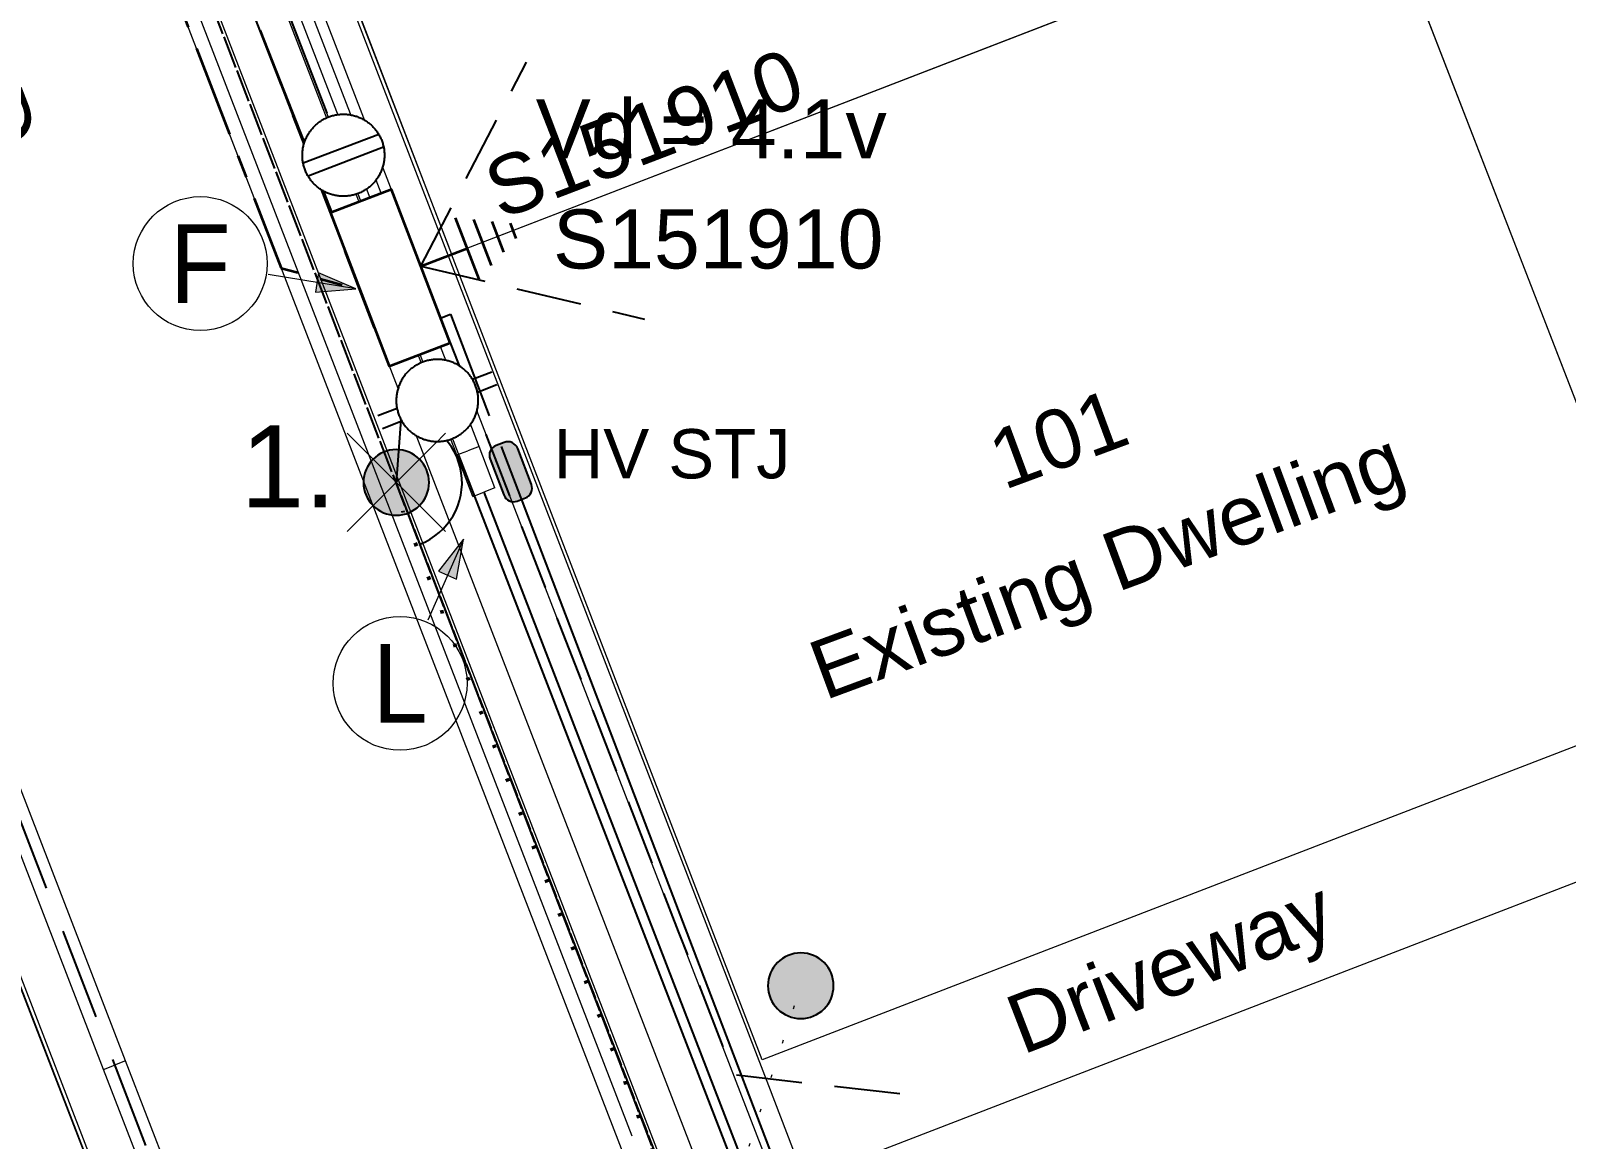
# Model space of a CAD drawing. Header units: metres. Extents: x 0 to 311631, y 0 to 6270612.
# Drawn here: x 311084.28 to 311131.06, y 6270045.66 to 6270079.44 of the extents above; entities that cross this region are included whole.
import ezdxf
from ezdxf import colors
from ezdxf.entities.mleader import LeaderData, LeaderLine
from ezdxf.enums import TextEntityAlignment as Align
from ezdxf.math import Vec2, Vec3

# ---------------------------------------------------------------- set-up
doc = ezdxf.new("R2010")
doc.units = ezdxf.units.M
for name, pattern in [('Cable Exist OH', [1, 1, 0]), ('Cable Exist UG', [7, 4, -1, 1, -1]), ('Cable Remove', [1, 0, -1]), ('IE Trench LV', [6, 4, -2]), ('PHANTOMX2', [6.6, 3, -0.75, 0.2, -0.75, 0.2, -0.75, 0.2, -0.75])]:
    doc.linetypes.add(name, pattern=pattern)
doc.layers.get('0').update_dxf_attribs({"color": 6})
for name, color, linetype, lineweight in [('_User Miscellaneous1', 30, 'Continuous', 13), ('_User Miscellaneous2', 31, 'Continuous', 13), ('_User_LV_Exist', 5, 'Continuous', 35), ('Cadastre Developer_SP_NEW', 92, 'Continuous', 15), ('Cadastre Land Parcels_SP_EXT', 118, 'Continuous', 15), ('Cadastre Roads_SP_EXT', 218, 'Continuous', 15), ('Mains_HV_EXT', 13, 'Continuous', 25), ('Mains_LV_EXT', 163, 'Continuous', 25), ('Mains_SL_EXT', 131, 'Continuous', 25), ('Services_SP_MOD', 3, 'PHANTOMX2', 20)]:
    doc.layers.add(name, color=color, linetype=linetype, lineweight=lineweight)
doc.layers.add('_User Miscellaneous10', color=252, linetype='Continuous', lineweight=13, plot=False, transparency=0.75)
doc.layers.add('Cadastre Roads_SP_NEW', color=214, linetype='Continuous', lineweight=15, transparency=0.65)
for name, color, linetype in [('Equip_LV_NEW', 2, 'Continuous'), ('Equip_SP_HV_NEW', 2, 'Continuous'), ('Mains_HV_New_V17', 2, 'Cable x'), ('Mains_LV_New_T84', 2, 'Cable x'), ('Services_SP_NEW_UG', 2, 'IE Trench LV'), ('SupportsOH_SP_TR_HV_LV_SL_EXT', 7, 'Continuous'), ('SupportsOH_SP_TR_HV_LV_SL_MOD', 3, 'Continuous'), ('SupportsUG_SP_LV_NEW', 2, 'Continuous'), ('Trench_SP_NEW', 2, 'Continuous')]:
    doc.layers.add(name, color=color, linetype=linetype)
doc.styles.add('ARIAL', font='arial.ttf', dxfattribs={"height": 2})
doc.styles.add('ieISOCP', font='arial.ttf', dxfattribs={"height": 1.5})
doc.styles.add('POLE_LABEL', font='arial.ttf', dxfattribs={"height": 2})
doc.styles.get("Standard").update_dxf_attribs({"font": 'arial.ttf'})
doc.linetypes.add('Cable New UG', pattern='A,5.5,-0.01,["X",Standard,S=1.8,R=0,X=0,Y=-0.94],-1.7', length=7.21)
doc.linetypes.add('Cable x', pattern='A,4.5,-0.01,["X",Standard,S=1.25,R=0,X=0,Y=-0.65],-1.2', length=5.71)
doc.linetypes.add('IE Trench HV', pattern='A,4,-0.4,["/",Standard,S=2,R=0,X=0.25,Y=-1],-1.6', length=6)

# ---------------------------------------------------------------- blocks, each defined once
blk = doc.blocks.new('POLE_EXT')
blk.add_hatch(color=256).paths.add_polyline_path([(-1, 0, 1), (1, 0, 1)])
blk.add_lwpolyline([(-1, 0, 1), (1, 0, 1)], format="xyb", close=True)
at = {"flags": 8}
blk.add_attdef('pNumber', text='', height=2, dxfattribs=at).set_placement((2.5, 2.5), align=Align.MIDDLE_CENTER)
at = {"style": 'POLE_LABEL', "flags": 9}
for tag, p in [('STRUCTURE_PLANT_NUMBER', (1.355, 0.028)), ('STREET_CODE', (1.355, -0.2))]:
    blk.add_attdef(tag, text='', height=0.2, dxfattribs=at).set_placement(p, align=Align.MIDDLE_LEFT)
at = {"flags": 9}
for tag, p in [('OWNED_BY', (1.355, -0.4)), ('SPECIAL_USE', (1.355, -0.8)), ('STATE', (1.355, -1)), ('PARENT', (1.355, -0.6)), ('cLV', (1.355, -1.4)), ('USAGE', (1.355, -1.2)), ('hDepth', (1.355, -1.6)), ('hDia', (1.355, -1.8)), ('cHV', (1.355, -2)), ('LBRACKET', (1.355, -2.2)), ('LExisting', (1.355, -2.4)), ('LANTNUMBER', (1.355, -2.6)), ('LOther', (1.355, -2.8)), ('LRemove', (1.355, -3)), ('LEGEND', (1.355, -3.2)), ('cLinedev', (1.355, -3.4)), ('pExisting', (1.355, -3.8)), ('LOCATION', (1.355, -3.6)), ('PFNUMBER', (1.355, -4)), ('NEWPFNUMBER', (1.355, -4.2)), ('pFooting', (1.355, -4.4)), ('pNew', (1.355, -4.6)), ('pRelocate', (1.355, -5)), ('pRemove', (1.355, -5.2)), ('pReplace', (1.355, -5.4)), ('pStay', (1.355, -5.6)), ('cspan', (1.355, -6)), ('pType', (1.355, -5.8)), ('STREETNAME', (1.355, -6.2)), ('SUBURB', (1.355, -6.4)), ('NOTES', (1.355, -6.6)), ('OPERATED_BY', (1.355, -7.014)), ('MAINTAINED_BY', (1.355, -6.814))]:
    blk.add_attdef(tag, text='', height=0.2, dxfattribs=at).set_placement(p, align=Align.MIDDLE_LEFT)
at = {"flags": 1}
blk.add_attdef('Z', (1.355, -7.328), '', height=0.2, dxfattribs=at)
blk = doc.blocks.new('PILLAR_NEW')
at = {"width": 0.9}
blk.add_attdef('ASSET_NUM', text='', height=2, dxfattribs=at).set_placement((4, 2), align=Align.MIDDLE_LEFT)
for tag, p, flags in [('SUBURB', (-2, 0), 1), ('STREETNAME', (-1.8, 0), 9), ('PARENT', (-1.6, 0), 9), ('NOTES', (-1.4, 0), 9), ('LOCATION', (-1.2, 0), 9), ('LEGEND', (-1, 0), 9), ('USAGE', (-0.8, 0), 9), ('SUPPORT_TYPE', (-0.6, 0), 9), ('STATE', (-0.4, 0), 9), ('OWNED_BY', (-0.2, 0), 9)]:
    blk.add_attdef(tag, p, '', height=0.2, rotation=270, dxfattribs=dict(flags=flags))
blk.add_wipeout([(1, 2.5), (1, -2.5), (-1, -2.5), (-1, 2.5)])
blk.add_lwpolyline([(-1, 2.5), (-1, -1.25), (-1, 1.25), (-1, -2.5), (1, -2.5), (1, 2.5)], close=True)
blk = doc.blocks.new('LV_UG_LINKS_CLOSED_NEW')
at = {"layer": 'Equip_LV_NEW'}
for tag, flags, p in [('ACTUAL_STATUS', 9, (3.167, -1.667)), ('CONSTRUCTED_VOLTAGE', 9, (3.167, -1.833)), ('OPERATING_VOLTAGE', 9, (3.167, -2.167)), ('ORIENTATION', 9, (3.167, -2.333)), ('NO_PHASES', 9, (3.167, -2)), ('STATE', 9, (3.167, -2.5)), ('SWITCH_TYPE', 9, (3.167, -2.667)), ('USAGE', 9, (3.167, -2.833)), ('OWNED_BY', 9, (3.167, -3.167)), ('OPERATED_BY', 9, (3.167, -3.333)), ('NOTES', 9, (3.167, -3)), ('MAINTAINED_BY', 9, (3.167, -3.5)), ('NUMBER_OF_PHASES', 9, (3.167, -3.667)), ('TYPE', 9, (3.167, -3.833)), ('Z', 1, (3.167, -4))]:
    blk.add_attdef(tag, text='', height=0.167, dxfattribs=dict(at, flags=flags)).set_placement(p, align=Align.MIDDLE_LEFT)
blk.add_wipeout([(4, 1.25), (3.969, 1.25), (3.939, 1.248), (3.908, 1.247), (3.877, 1.244), (3.847, 1.241), (3.817, 1.236), (3.786, 1.232), (3.756, 1.226), (3.726, 1.22), (3.696, 1.213), (3.667, 1.205), (3.637, 1.196), (3.608, 1.187), (3.579, 1.177), (3.55, 1.166), (3.522, 1.155), (3.493, 1.143), (3.466, 1.13), (3.438, 1.117), (3.411, 1.102), (3.384, 1.088), (3.357, 1.072), (3.331, 1.056), (3.306, 1.039), (3.28, 1.022), (3.255, 1.004), (3.231, 0.985), (3.207, 0.966), (3.184, 0.947), (3.161, 0.926), (3.138, 0.905), (3.116, 0.884), (3.095, 0.862), (3.074, 0.839), (3.053, 0.816), (3.034, 0.793), (3.015, 0.769), (2.996, 0.745), (2.978, 0.72), (2.961, 0.694), (2.944, 0.669), (2.928, 0.643), (2.912, 0.616), (2.898, 0.589), (2.883, 0.562), (2.87, 0.534), (2.857, 0.507), (2.845, 0.478), (2.834, 0.45), (2.823, 0.421), (2.813, 0.392), (2.804, 0.363), (2.795, 0.333), (2.787, 0.304), (2.78, 0.274), (2.774, 0.244), (2.768, 0.214), (2.764, 0.183), (2.759, 0.153), (2.756, 0.123), (2.753, 0.092), (2.752, 0.061), (2.75, 0.031), (2.75, 0), (2.75, -0.031), (2.752, -0.061), (2.753, -0.092), (2.756, -0.123), (2.759, -0.153), (2.764, -0.183), (2.768, -0.214), (2.774, -0.244), (2.78, -0.274), (2.787, -0.304), (2.795, -0.333), (2.804, -0.363), (2.813, -0.392), (2.823, -0.421), (2.834, -0.45), (2.845, -0.478), (2.857, -0.507), (2.87, -0.534), (2.883, -0.562), (2.898, -0.589), (2.912, -0.616), (2.928, -0.643), (2.944, -0.669), (2.961, -0.694), (2.978, -0.72), (2.996, -0.745), (3.015, -0.769), (3.034, -0.793), (3.053, -0.816), (3.074, -0.839), (3.095, -0.862), (3.116, -0.884), (3.138, -0.905), (3.161, -0.926), (3.184, -0.947), (3.207, -0.966), (3.231, -0.985), (3.255, -1.004), (3.28, -1.022), (3.306, -1.039), (3.331, -1.056), (3.357, -1.072), (3.384, -1.088), (3.411, -1.102), (3.438, -1.117), (3.466, -1.13), (3.493, -1.143), (3.522, -1.155), (3.55, -1.166), (3.579, -1.177), (3.608, -1.187), (3.637, -1.196), (3.667, -1.205), (3.696, -1.213), (3.726, -1.22), (3.756, -1.226), (3.786, -1.232), (3.817, -1.236), (3.847, -1.241), (3.877, -1.244), (3.908, -1.247), (3.939, -1.248), (3.969, -1.25), (4, -1.25), (4.031, -1.25), (4.061, -1.248), (4.092, -1.247), (4.123, -1.244), (4.153, -1.241), (4.183, -1.236), (4.214, -1.232), (4.244, -1.226), (4.274, -1.22), (4.304, -1.213), (4.333, -1.205), (4.363, -1.196), (4.392, -1.187), (4.421, -1.177), (4.45, -1.166), (4.478, -1.155), (4.507, -1.143), (4.534, -1.13), (4.562, -1.117), (4.589, -1.102), (4.616, -1.088), (4.643, -1.072), (4.669, -1.056), (4.694, -1.039), (4.72, -1.022), (4.745, -1.004), (4.769, -0.985), (4.793, -0.966), (4.816, -0.947), (4.839, -0.926), (4.862, -0.905), (4.884, -0.884), (4.905, -0.862), (4.926, -0.839), (4.947, -0.816), (4.966, -0.793), (4.985, -0.769), (5.004, -0.745), (5.022, -0.72), (5.039, -0.694), (5.056, -0.669), (5.072, -0.643), (5.088, -0.616), (5.102, -0.589), (5.117, -0.562), (5.13, -0.534), (5.143, -0.507), (5.155, -0.478), (5.166, -0.45), (5.177, -0.421), (5.187, -0.392), (5.196, -0.363), (5.205, -0.333), (5.213, -0.304), (5.22, -0.274), (5.226, -0.244), (5.232, -0.214), (5.236, -0.183), (5.241, -0.153), (5.244, -0.123), (5.247, -0.092), (5.248, -0.061), (5.25, -0.031), (5.25, 0), (5.25, 0.031), (5.248, 0.061), (5.247, 0.092), (5.244, 0.123), (5.241, 0.153), (5.236, 0.183), (5.232, 0.214), (5.226, 0.244), (5.22, 0.274), (5.213, 0.304), (5.205, 0.333), (5.196, 0.363), (5.187, 0.392), (5.177, 0.421), (5.166, 0.45), (5.155, 0.478), (5.143, 0.507), (5.13, 0.534), (5.117, 0.562), (5.102, 0.589), (5.088, 0.616), (5.072, 0.643), (5.056, 0.669), (5.039, 0.694), (5.022, 0.72), (5.004, 0.745), (4.985, 0.769), (4.966, 0.793), (4.947, 0.816), (4.926, 0.839), (4.905, 0.862), (4.884, 0.884), (4.862, 0.905), (4.839, 0.926), (4.816, 0.947), (4.793, 0.966), (4.769, 0.985), (4.745, 1.004), (4.72, 1.022), (4.694, 1.039), (4.669, 1.056), (4.643, 1.072), (4.616, 1.088), (4.589, 1.102), (4.562, 1.117), (4.534, 1.13), (4.507, 1.143), (4.478, 1.155), (4.45, 1.166), (4.421, 1.177), (4.392, 1.187), (4.363, 1.196), (4.333, 1.205), (4.304, 1.213), (4.274, 1.22), (4.244, 1.226), (4.214, 1.232), (4.183, 1.236), (4.153, 1.241), (4.123, 1.244), (4.092, 1.247), (4.061, 1.248), (4.031, 1.25)]).dxf.layer = 'Equip_LV_NEW'
for p, q in [((3.792, 1.232), (3.792, -1.232)), ((4.208, 1.232), (4.208, -1.232))]:
    blk.add_line(p, q, dxfattribs=at)
at = {"layer": 'Equip_LV_NEW', "flags": 128}
blk.add_lwpolyline([(4, 1.25), (3.969, 1.25), (3.939, 1.248), (3.908, 1.247), (3.877, 1.244), (3.847, 1.241), (3.817, 1.236), (3.786, 1.232), (3.756, 1.226), (3.726, 1.22), (3.696, 1.213), (3.667, 1.205), (3.637, 1.196), (3.608, 1.187), (3.579, 1.177), (3.55, 1.166), (3.522, 1.155), (3.493, 1.143), (3.466, 1.13), (3.438, 1.117), (3.411, 1.102), (3.384, 1.088), (3.357, 1.072), (3.331, 1.056), (3.306, 1.039), (3.28, 1.022), (3.255, 1.004), (3.231, 0.985), (3.207, 0.966), (3.184, 0.947), (3.161, 0.926), (3.138, 0.905), (3.116, 0.884), (3.095, 0.862), (3.074, 0.839), (3.053, 0.816), (3.034, 0.793), (3.015, 0.769), (2.996, 0.745), (2.978, 0.72), (2.961, 0.694), (2.944, 0.669), (2.928, 0.643), (2.912, 0.616), (2.898, 0.589), (2.883, 0.562), (2.87, 0.534), (2.857, 0.507), (2.845, 0.478), (2.834, 0.45), (2.823, 0.421), (2.813, 0.392), (2.804, 0.363), (2.795, 0.333), (2.787, 0.304), (2.78, 0.274), (2.774, 0.244), (2.768, 0.214), (2.764, 0.183), (2.759, 0.153), (2.756, 0.123), (2.753, 0.092), (2.752, 0.061), (2.75, 0.031), (2.75, 0), (2.75, -0.031), (2.752, -0.061), (2.753, -0.092), (2.756, -0.123), (2.759, -0.153), (2.764, -0.183), (2.768, -0.214), (2.774, -0.244), (2.78, -0.274), (2.787, -0.304), (2.795, -0.333), (2.804, -0.363), (2.813, -0.392), (2.823, -0.421), (2.834, -0.45), (2.845, -0.478), (2.857, -0.507), (2.87, -0.534), (2.883, -0.562), (2.898, -0.589), (2.912, -0.616), (2.928, -0.643), (2.944, -0.669), (2.961, -0.694), (2.978, -0.72), (2.996, -0.745), (3.015, -0.769), (3.034, -0.793), (3.053, -0.816), (3.074, -0.839), (3.095, -0.862), (3.116, -0.884), (3.138, -0.905), (3.161, -0.926), (3.184, -0.947), (3.207, -0.966), (3.231, -0.985), (3.255, -1.004), (3.28, -1.022), (3.306, -1.039), (3.331, -1.056), (3.357, -1.072), (3.384, -1.088), (3.411, -1.102), (3.438, -1.117), (3.466, -1.13), (3.493, -1.143), (3.522, -1.155), (3.55, -1.166), (3.579, -1.177), (3.608, -1.187), (3.637, -1.196), (3.667, -1.205), (3.696, -1.213), (3.726, -1.22), (3.756, -1.226), (3.786, -1.232), (3.817, -1.236), (3.847, -1.241), (3.877, -1.244), (3.908, -1.247), (3.939, -1.248), (3.969, -1.25), (4, -1.25), (4.031, -1.25), (4.061, -1.248), (4.092, -1.247), (4.123, -1.244), (4.153, -1.241), (4.183, -1.236), (4.214, -1.232), (4.244, -1.226), (4.274, -1.22), (4.304, -1.213), (4.333, -1.205), (4.363, -1.196), (4.392, -1.187), (4.421, -1.177), (4.45, -1.166), (4.478, -1.155), (4.507, -1.143), (4.534, -1.13), (4.562, -1.117), (4.589, -1.102), (4.616, -1.088), (4.643, -1.072), (4.669, -1.056), (4.694, -1.039), (4.72, -1.022), (4.745, -1.004), (4.769, -0.985), (4.793, -0.966), (4.816, -0.947), (4.839, -0.926), (4.862, -0.905), (4.884, -0.884), (4.905, -0.862), (4.926, -0.839), (4.947, -0.816), (4.966, -0.793), (4.985, -0.769), (5.004, -0.745), (5.022, -0.72), (5.039, -0.694), (5.056, -0.669), (5.072, -0.643), (5.088, -0.616), (5.102, -0.589), (5.117, -0.562), (5.13, -0.534), (5.143, -0.507), (5.155, -0.478), (5.166, -0.45), (5.177, -0.421), (5.187, -0.392), (5.196, -0.363), (5.205, -0.333), (5.213, -0.304), (5.22, -0.274), (5.226, -0.244), (5.232, -0.214), (5.236, -0.183), (5.241, -0.153), (5.244, -0.123), (5.247, -0.092), (5.248, -0.061), (5.25, -0.031), (5.25, 0), (5.25, 0.031), (5.248, 0.061), (5.247, 0.092), (5.244, 0.123), (5.241, 0.153), (5.236, 0.183), (5.232, 0.214), (5.226, 0.244), (5.22, 0.274), (5.213, 0.304), (5.205, 0.333), (5.196, 0.363), (5.187, 0.392), (5.177, 0.421), (5.166, 0.45), (5.155, 0.478), (5.143, 0.507), (5.13, 0.534), (5.117, 0.562), (5.102, 0.589), (5.088, 0.616), (5.072, 0.643), (5.056, 0.669), (5.039, 0.694), (5.022, 0.72), (5.004, 0.745), (4.985, 0.769), (4.966, 0.793), (4.947, 0.816), (4.926, 0.839), (4.905, 0.862), (4.884, 0.884), (4.862, 0.905), (4.839, 0.926), (4.816, 0.947), (4.793, 0.966), (4.769, 0.985), (4.745, 1.004), (4.72, 1.022), (4.694, 1.039), (4.669, 1.056), (4.643, 1.072), (4.616, 1.088), (4.589, 1.102), (4.562, 1.117), (4.534, 1.13), (4.507, 1.143), (4.478, 1.155), (4.45, 1.166), (4.421, 1.177), (4.392, 1.187), (4.363, 1.196), (4.333, 1.205), (4.304, 1.213), (4.274, 1.22), (4.244, 1.226), (4.214, 1.232), (4.183, 1.236), (4.153, 1.241), (4.123, 1.244), (4.092, 1.247), (4.061, 1.248), (4.031, 1.25)], close=True, dxfattribs=at)
blk = doc.blocks.new('LV_UG_LINKS_OPEN_NEW')
at = {"layer": 'Equip_LV_NEW'}
for tag, flags, p in [('ACTUAL_STATUS', 9, (3.167, -1.667)), ('CONSTRUCTED_VOLTAGE', 9, (3.167, -1.833)), ('OPERATING_VOLTAGE', 9, (3.167, -2.167)), ('ORIENTATION', 9, (3.167, -2.333)), ('NO_PHASES', 9, (3.167, -2)), ('STATE', 9, (3.167, -2.5)), ('SWITCH_TYPE', 9, (3.167, -2.667)), ('USAGE', 9, (3.167, -2.833)), ('OWNED_BY', 9, (3.167, -3.167)), ('OPERATED_BY', 9, (3.167, -3.333)), ('NOTES', 9, (3.167, -3)), ('MAINTAINED_BY', 9, (3.167, -3.5)), ('NUMBER_OF_PHASES', 9, (3.167, -3.667)), ('TYPE', 9, (3.167, -3.833)), ('Z', 1, (3.167, -4))]:
    blk.add_attdef(tag, text='', height=0.167, dxfattribs=dict(at, flags=flags)).set_placement(p, align=Align.MIDDLE_LEFT)
blk.add_wipeout([(4, 1.25), (3.969, 1.25), (3.939, 1.248), (3.908, 1.247), (3.877, 1.244), (3.847, 1.241), (3.817, 1.236), (3.786, 1.232), (3.756, 1.226), (3.726, 1.22), (3.696, 1.213), (3.667, 1.205), (3.637, 1.196), (3.608, 1.187), (3.579, 1.177), (3.55, 1.166), (3.522, 1.155), (3.493, 1.143), (3.466, 1.13), (3.438, 1.117), (3.411, 1.102), (3.384, 1.088), (3.357, 1.072), (3.331, 1.056), (3.306, 1.039), (3.28, 1.022), (3.255, 1.004), (3.231, 0.985), (3.207, 0.966), (3.184, 0.947), (3.161, 0.926), (3.138, 0.905), (3.116, 0.884), (3.095, 0.862), (3.074, 0.839), (3.053, 0.816), (3.034, 0.793), (3.015, 0.769), (2.996, 0.745), (2.978, 0.72), (2.961, 0.694), (2.944, 0.669), (2.928, 0.643), (2.912, 0.616), (2.898, 0.589), (2.883, 0.562), (2.87, 0.534), (2.857, 0.507), (2.845, 0.478), (2.834, 0.45), (2.823, 0.421), (2.813, 0.392), (2.804, 0.363), (2.795, 0.333), (2.787, 0.304), (2.78, 0.274), (2.774, 0.244), (2.768, 0.214), (2.764, 0.183), (2.759, 0.153), (2.756, 0.123), (2.753, 0.092), (2.752, 0.061), (2.75, 0.031), (2.75, 0), (2.75, -0.031), (2.752, -0.061), (2.753, -0.092), (2.756, -0.123), (2.759, -0.153), (2.764, -0.183), (2.768, -0.214), (2.774, -0.244), (2.78, -0.274), (2.787, -0.304), (2.795, -0.333), (2.804, -0.363), (2.813, -0.392), (2.823, -0.421), (2.834, -0.45), (2.845, -0.478), (2.857, -0.507), (2.87, -0.534), (2.883, -0.562), (2.898, -0.589), (2.912, -0.616), (2.928, -0.643), (2.944, -0.669), (2.961, -0.694), (2.978, -0.72), (2.996, -0.745), (3.015, -0.769), (3.034, -0.793), (3.053, -0.816), (3.074, -0.839), (3.095, -0.862), (3.116, -0.884), (3.138, -0.905), (3.161, -0.926), (3.184, -0.947), (3.207, -0.966), (3.231, -0.985), (3.255, -1.004), (3.28, -1.022), (3.306, -1.039), (3.331, -1.056), (3.357, -1.072), (3.384, -1.088), (3.411, -1.102), (3.438, -1.117), (3.466, -1.13), (3.493, -1.143), (3.522, -1.155), (3.55, -1.166), (3.579, -1.177), (3.608, -1.187), (3.637, -1.196), (3.667, -1.205), (3.696, -1.213), (3.726, -1.22), (3.756, -1.226), (3.786, -1.232), (3.817, -1.236), (3.847, -1.241), (3.877, -1.244), (3.908, -1.247), (3.939, -1.248), (3.969, -1.25), (4, -1.25), (4.031, -1.25), (4.061, -1.248), (4.092, -1.247), (4.123, -1.244), (4.153, -1.241), (4.183, -1.236), (4.214, -1.232), (4.244, -1.226), (4.274, -1.22), (4.304, -1.213), (4.333, -1.205), (4.363, -1.196), (4.392, -1.187), (4.421, -1.177), (4.45, -1.166), (4.478, -1.155), (4.507, -1.143), (4.534, -1.13), (4.562, -1.117), (4.589, -1.102), (4.616, -1.088), (4.643, -1.072), (4.669, -1.056), (4.694, -1.039), (4.72, -1.022), (4.745, -1.004), (4.769, -0.985), (4.793, -0.966), (4.816, -0.947), (4.839, -0.926), (4.862, -0.905), (4.884, -0.884), (4.905, -0.862), (4.926, -0.839), (4.947, -0.816), (4.966, -0.793), (4.985, -0.769), (5.004, -0.745), (5.022, -0.72), (5.039, -0.694), (5.056, -0.669), (5.072, -0.643), (5.088, -0.616), (5.102, -0.589), (5.117, -0.562), (5.13, -0.534), (5.143, -0.507), (5.155, -0.478), (5.166, -0.45), (5.177, -0.421), (5.187, -0.392), (5.196, -0.363), (5.205, -0.333), (5.213, -0.304), (5.22, -0.274), (5.226, -0.244), (5.232, -0.214), (5.236, -0.183), (5.241, -0.153), (5.244, -0.123), (5.247, -0.092), (5.248, -0.061), (5.25, -0.031), (5.25, 0), (5.25, 0.031), (5.248, 0.061), (5.247, 0.092), (5.244, 0.123), (5.241, 0.153), (5.236, 0.183), (5.232, 0.214), (5.226, 0.244), (5.22, 0.274), (5.213, 0.304), (5.205, 0.333), (5.196, 0.363), (5.187, 0.392), (5.177, 0.421), (5.166, 0.45), (5.155, 0.478), (5.143, 0.507), (5.13, 0.534), (5.117, 0.562), (5.102, 0.589), (5.088, 0.616), (5.072, 0.643), (5.056, 0.669), (5.039, 0.694), (5.022, 0.72), (5.004, 0.745), (4.985, 0.769), (4.966, 0.793), (4.947, 0.816), (4.926, 0.839), (4.905, 0.862), (4.884, 0.884), (4.862, 0.905), (4.839, 0.926), (4.816, 0.947), (4.793, 0.966), (4.769, 0.985), (4.745, 1.004), (4.72, 1.022), (4.694, 1.039), (4.669, 1.056), (4.643, 1.072), (4.616, 1.088), (4.589, 1.102), (4.562, 1.117), (4.534, 1.13), (4.507, 1.143), (4.478, 1.155), (4.45, 1.166), (4.421, 1.177), (4.392, 1.187), (4.363, 1.196), (4.333, 1.205), (4.304, 1.213), (4.274, 1.22), (4.244, 1.226), (4.214, 1.232), (4.183, 1.236), (4.153, 1.241), (4.123, 1.244), (4.092, 1.247), (4.061, 1.248), (4.031, 1.25)]).dxf.layer = 'Equip_LV_NEW'
for p, q in [((3.792, 1.863), (3.792, 1.232)), ((4.208, 1.863), (4.208, 1.232)), ((3.792, -1.232), (3.792, -1.863)), ((4.208, -1.232), (4.208, -1.863))]:
    blk.add_line(p, q, dxfattribs=at)
at = {"layer": 'Equip_LV_NEW', "flags": 128}
blk.add_lwpolyline([(4, 1.25), (3.969, 1.25), (3.939, 1.248), (3.908, 1.247), (3.877, 1.244), (3.847, 1.241), (3.817, 1.236), (3.786, 1.232), (3.756, 1.226), (3.726, 1.22), (3.696, 1.213), (3.667, 1.205), (3.637, 1.196), (3.608, 1.187), (3.579, 1.177), (3.55, 1.166), (3.522, 1.155), (3.493, 1.143), (3.466, 1.13), (3.438, 1.117), (3.411, 1.102), (3.384, 1.088), (3.357, 1.072), (3.331, 1.056), (3.306, 1.039), (3.28, 1.022), (3.255, 1.004), (3.231, 0.985), (3.207, 0.966), (3.184, 0.947), (3.161, 0.926), (3.138, 0.905), (3.116, 0.884), (3.095, 0.862), (3.074, 0.839), (3.053, 0.816), (3.034, 0.793), (3.015, 0.769), (2.996, 0.745), (2.978, 0.72), (2.961, 0.694), (2.944, 0.669), (2.928, 0.643), (2.912, 0.616), (2.898, 0.589), (2.883, 0.562), (2.87, 0.534), (2.857, 0.507), (2.845, 0.478), (2.834, 0.45), (2.823, 0.421), (2.813, 0.392), (2.804, 0.363), (2.795, 0.333), (2.787, 0.304), (2.78, 0.274), (2.774, 0.244), (2.768, 0.214), (2.764, 0.183), (2.759, 0.153), (2.756, 0.123), (2.753, 0.092), (2.752, 0.061), (2.75, 0.031), (2.75, 0), (2.75, -0.031), (2.752, -0.061), (2.753, -0.092), (2.756, -0.123), (2.759, -0.153), (2.764, -0.183), (2.768, -0.214), (2.774, -0.244), (2.78, -0.274), (2.787, -0.304), (2.795, -0.333), (2.804, -0.363), (2.813, -0.392), (2.823, -0.421), (2.834, -0.45), (2.845, -0.478), (2.857, -0.507), (2.87, -0.534), (2.883, -0.562), (2.898, -0.589), (2.912, -0.616), (2.928, -0.643), (2.944, -0.669), (2.961, -0.694), (2.978, -0.72), (2.996, -0.745), (3.015, -0.769), (3.034, -0.793), (3.053, -0.816), (3.074, -0.839), (3.095, -0.862), (3.116, -0.884), (3.138, -0.905), (3.161, -0.926), (3.184, -0.947), (3.207, -0.966), (3.231, -0.985), (3.255, -1.004), (3.28, -1.022), (3.306, -1.039), (3.331, -1.056), (3.357, -1.072), (3.384, -1.088), (3.411, -1.102), (3.438, -1.117), (3.466, -1.13), (3.493, -1.143), (3.522, -1.155), (3.55, -1.166), (3.579, -1.177), (3.608, -1.187), (3.637, -1.196), (3.667, -1.205), (3.696, -1.213), (3.726, -1.22), (3.756, -1.226), (3.786, -1.232), (3.817, -1.236), (3.847, -1.241), (3.877, -1.244), (3.908, -1.247), (3.939, -1.248), (3.969, -1.25), (4, -1.25), (4.031, -1.25), (4.061, -1.248), (4.092, -1.247), (4.123, -1.244), (4.153, -1.241), (4.183, -1.236), (4.214, -1.232), (4.244, -1.226), (4.274, -1.22), (4.304, -1.213), (4.333, -1.205), (4.363, -1.196), (4.392, -1.187), (4.421, -1.177), (4.45, -1.166), (4.478, -1.155), (4.507, -1.143), (4.534, -1.13), (4.562, -1.117), (4.589, -1.102), (4.616, -1.088), (4.643, -1.072), (4.669, -1.056), (4.694, -1.039), (4.72, -1.022), (4.745, -1.004), (4.769, -0.985), (4.793, -0.966), (4.816, -0.947), (4.839, -0.926), (4.862, -0.905), (4.884, -0.884), (4.905, -0.862), (4.926, -0.839), (4.947, -0.816), (4.966, -0.793), (4.985, -0.769), (5.004, -0.745), (5.022, -0.72), (5.039, -0.694), (5.056, -0.669), (5.072, -0.643), (5.088, -0.616), (5.102, -0.589), (5.117, -0.562), (5.13, -0.534), (5.143, -0.507), (5.155, -0.478), (5.166, -0.45), (5.177, -0.421), (5.187, -0.392), (5.196, -0.363), (5.205, -0.333), (5.213, -0.304), (5.22, -0.274), (5.226, -0.244), (5.232, -0.214), (5.236, -0.183), (5.241, -0.153), (5.244, -0.123), (5.247, -0.092), (5.248, -0.061), (5.25, -0.031), (5.25, 0), (5.25, 0.031), (5.248, 0.061), (5.247, 0.092), (5.244, 0.123), (5.241, 0.153), (5.236, 0.183), (5.232, 0.214), (5.226, 0.244), (5.22, 0.274), (5.213, 0.304), (5.205, 0.333), (5.196, 0.363), (5.187, 0.392), (5.177, 0.421), (5.166, 0.45), (5.155, 0.478), (5.143, 0.507), (5.13, 0.534), (5.117, 0.562), (5.102, 0.589), (5.088, 0.616), (5.072, 0.643), (5.056, 0.669), (5.039, 0.694), (5.022, 0.72), (5.004, 0.745), (4.985, 0.769), (4.966, 0.793), (4.947, 0.816), (4.926, 0.839), (4.905, 0.862), (4.884, 0.884), (4.862, 0.905), (4.839, 0.926), (4.816, 0.947), (4.793, 0.966), (4.769, 0.985), (4.745, 1.004), (4.72, 1.022), (4.694, 1.039), (4.669, 1.056), (4.643, 1.072), (4.616, 1.088), (4.589, 1.102), (4.562, 1.117), (4.534, 1.13), (4.507, 1.143), (4.478, 1.155), (4.45, 1.166), (4.421, 1.177), (4.392, 1.187), (4.363, 1.196), (4.333, 1.205), (4.304, 1.213), (4.274, 1.22), (4.244, 1.226), (4.214, 1.232), (4.183, 1.236), (4.153, 1.241), (4.123, 1.244), (4.092, 1.247), (4.061, 1.248), (4.031, 1.25)], close=True, dxfattribs=at)
blk = doc.blocks.new('*U510')
at = {"layer": '_User_LV_Exist', "transparency": 33554687}
for p, q in [((2.5, 1), (2.5, -1)), ((3, 0.75), (3, -0.75)), ((3.5, 0.5), (3.5, -0.5)), ((4, 0.25), (4, -0.25))]:
    blk.add_line(p, q, dxfattribs=at)
at = {"layer": 'Equip_LV_NEW', "ltscale": 10, "transparency": 33554687, "xscale": -1, "rotation": 270}
blk.add_blockref('LV_UG_LINKS_CLOSED_NEW', (0, 0), dxfattribs=at)
at = {"layer": 'Equip_LV_NEW', "ltscale": 10, "transparency": 33554687, "rotation": 270}
blk.add_blockref('LV_UG_LINKS_OPEN_NEW', (0, 0), dxfattribs=at)
at = {"transparency": 33554687, "width": 0.9}
blk.add_attdef('ASSET_NUM', text='', height=2, dxfattribs=at).set_placement((4, 2), align=Align.MIDDLE_LEFT)
at = {"transparency": 33554687}
for tag, p, flags in [('SUBURB', (-2, 0), 1), ('STREETNAME', (-1.8, 0), 9), ('PARENT', (-1.6, 0), 9), ('NOTES', (-1.4, 0), 9), ('LOCATION', (-1.2, 0), 9), ('LEGEND', (-1, 0), 9), ('USAGE', (-0.8, 0), 9), ('SUPPORT_TYPE', (-0.6, 0), 9), ('STATE', (-0.4, 0), 9), ('OWNED_BY', (-0.2, 0), 9)]:
    blk.add_attdef(tag, p, '', height=0.2, rotation=270, dxfattribs=dict(at, flags=flags))
blk.add_wipeout([(1, 2.5), (1, -2.5), (-1, -2.5), (-1, 2.5)], dxfattribs=at)
blk.add_lwpolyline([(-1, 2.5), (-1, -1.25), (-1, 1.25), (-1, -2.5), (1, -2.5), (1, 2.5)], close=True, dxfattribs=at)
at = {"layer": '_User_LV_Exist', "transparency": 33554687}
blk.add_line((1, 0), (2.5, 0), dxfattribs=at)
blk = doc.blocks.new('HV_STJ_NEW')
blk.add_hatch(color=256).paths.add_polyline_path([(0.586, -0.451), (-0.586, -0.451, -0.414214), (-0.906, -0.131), (-0.906, 0.131, -0.414214), (-0.586, 0.451), (0.586, 0.451, -0.414214), (0.906, 0.131), (0.906, -0.131, -0.414214)])
blk.add_lwpolyline([(-0.906, 0.131), (-0.906, -0.131, 0.414214), (-0.586, -0.451), (0.586, -0.451, 0.414214), (0.906, -0.131), (0.906, 0.131, 0.414214), (0.586, 0.451), (-0.586, 0.451, 0.414214)], format="xyb", close=True)
for tag, flags, p in [('ORIENTATION', 9, (1.5, 0)), ('USAGE', 9, (1.5, -0.2)), ('LEGEND', 9, (1.5, -0.4)), ('OWNED_BY', 9, (1.5, -0.8)), ('OPERATED_BY', 9, (1.5, -1)), ('NOTES', 9, (1.5, -0.6)), ('TYPE', 9, (1.5, -1.4)), ('MAINTAINED_BY', 9, (1.5, -1.2)), ('OPERATING_VOLTAGE', 9, (1.5, -1.6)), ('CONSTRUCTED_VOLTAGE', 9, (1.5, -1.8)), ('Z', 1, (1.5, -2.2)), ('NUMBER_OF_PHASES', 9, (1.5, -2))]:
    blk.add_attdef(tag, text='', height=0.2, dxfattribs=dict(flags=flags)).set_placement(p, align=Align.MIDDLE_LEFT)
blk = doc.blocks.new('*U453')
h = blk.add_hatch(color=256)
h.dxf.hatch_style = 1
h.paths.add_polyline_path([(2.716, 1.298), (2.894, 0.83), (3.74, 1.419)])
blk.add_line((3.74, 1.419), (1.636, 0.621))
at = {"flags": 128}
blk.add_lwpolyline([(2.716, 1.298), (2.894, 0.83), (3.74, 1.419), (2.716, 1.298)], dxfattribs=at)
blk.add_circle((0, 0), 1.7)
at = {"width": 0.9}
blk.add_attdef('CODE', text='', height=1.8, dxfattribs=at).set_placement((0, 0), align=Align.MIDDLE_CENTER)
at = {"flags": 1}
blk.add_attdef('Z', (0, 0), '', height=0.2, dxfattribs=at)
blk = doc.blocks.new('*U455')
h = blk.add_hatch(color=256)
h.dxf.hatch_style = 1
h.paths.add_polyline_path([(-0.579, 2.954), (-0.082, 3.009), (-0.44, 3.976)])
blk.add_line((-0.44, 3.976), (-0.193, 1.739))
at = {"flags": 128}
blk.add_lwpolyline([(-0.579, 2.954), (-0.082, 3.009), (-0.44, 3.976), (-0.579, 2.954)], dxfattribs=at)
blk.add_circle((0, 0), 1.7)
at = {"width": 0.9}
blk.add_attdef('CODE', text='', height=1.8, dxfattribs=at).set_placement((0, 0), align=Align.MIDDLE_CENTER)
at = {"flags": 1}
blk.add_attdef('Z', (0, 0), '', height=0.2, dxfattribs=at)
blk = doc.blocks.new('POLE_DEL')
blk.add_hatch(color=256).paths.add_polyline_path([(-1, 0, 1), (1, 0, 1)])
at = {"ltscale": 10}
for p, q in [((-1.5, 1.5), (1.5, -1.5)), ((-1.5, -1.5), (1.5, 1.5))]:
    blk.add_line(p, q, dxfattribs=at)
blk.add_lwpolyline([(-1, 0, 1), (1, 0, 1)], format="xyb", close=True)
at = {"flags": 8}
blk.add_attdef('pNumber', text='', height=2, dxfattribs=at).set_placement((2.5, 2.5), align=Align.MIDDLE_CENTER)
at = {"style": 'POLE_LABEL', "flags": 9}
for tag, p in [('STRUCTURE_PLANT_NUMBER', (1.355, 0.028)), ('STREET_CODE', (1.355, -0.2))]:
    blk.add_attdef(tag, text='', height=0.2, dxfattribs=at).set_placement(p, align=Align.MIDDLE_LEFT)
at = {"flags": 9}
for tag, p in [('OWNED_BY', (1.355, -0.4)), ('SPECIAL_USE', (1.355, -0.8)), ('STATE', (1.355, -1)), ('PARENT', (1.355, -0.6)), ('cLV', (1.355, -1.4)), ('USAGE', (1.355, -1.2)), ('hDepth', (1.355, -1.6)), ('hDia', (1.355, -1.8)), ('cHV', (1.355, -2)), ('LBRACKET', (1.355, -2.2)), ('LExisting', (1.355, -2.4)), ('LANTNUMBER', (1.355, -2.6)), ('LOther', (1.355, -2.8)), ('LRemove', (1.355, -3)), ('LEGEND', (1.355, -3.2)), ('cLinedev', (1.355, -3.4)), ('pExisting', (1.355, -3.8)), ('LOCATION', (1.355, -3.6)), ('PFNUMBER', (1.355, -4)), ('NEWPFNUMBER', (1.355, -4.2)), ('pFooting', (1.355, -4.4)), ('pNew', (1.355, -4.6)), ('pRelocate', (1.355, -5)), ('pRemove', (1.355, -5.2)), ('pReplace', (1.355, -5.4)), ('pStay', (1.355, -5.6)), ('cspan', (1.355, -6)), ('pType', (1.355, -5.8)), ('STREETNAME', (1.355, -6.2)), ('SUBURB', (1.355, -6.4)), ('NOTES', (1.355, -6.6)), ('OPERATED_BY', (1.355, -7.014)), ('MAINTAINED_BY', (1.355, -6.814))]:
    blk.add_attdef(tag, text='', height=0.2, dxfattribs=at).set_placement(p, align=Align.MIDDLE_LEFT)
at = {"flags": 1}
blk.add_attdef('Z', (1.355, -7.328), '', height=0.2, dxfattribs=at)

msp = doc.modelspace()

# ---------------------------------------------------------------- linework, layer by layer
at = {"layer": '_User Miscellaneous1'}
for p, q in [((311097.265, 6270066.509), (311084.282, 6270100.113)), ((311097.937, 6270066.768), (311084.953, 6270100.373)), ((311097.265, 6270066.509), (311097.601, 6270066.638)), ((311097.751, 6270065.245), (311097.265, 6270066.509)), ((311097.937, 6270066.768), (311097.601, 6270066.638)), ((311098.423, 6270065.504), (311097.937, 6270066.768)), ((311098.423, 6270065.504), (311098.087, 6270065.374)), ((311097.751, 6270065.245), (311098.087, 6270065.374))]:
    msp.add_line(p, q, dxfattribs=at)
at = {"layer": '_User Miscellaneous1', "ltscale": 0.5}
for p, q in [((311087.174, 6270048.047), (311078.071, 6270071.604)), ((311086.502, 6270047.787), (311077.399, 6270071.344)), ((311086.502, 6270047.787), (311086.838, 6270047.917)), ((311093.525, 6270029.614), (311086.502, 6270047.787)), ((311087.174, 6270048.047), (311086.838, 6270047.917)), ((311094.197, 6270029.874), (311087.174, 6270048.047))]:
    msp.add_line(p, q, dxfattribs=at)
at = {"layer": '_User Miscellaneous1', "linetype": 'Cable Remove', "lineweight": 50}
msp.add_lwpolyline([(311104.803, 6270041.18), (311095.613, 6270064.805)], dxfattribs=at)
at = {"layer": '_User Miscellaneous10', "flags": 128}
for points in [[(311111.245, 6270022.153), (311081.047, 6270100.329), (311085.013, 6270109.289), (311165.369, 6270140.329), (311174.329, 6270136.362), (311195.472, 6270081.628)], [(311105.87, 6270038.843), (311082.129, 6270100.303), (311085.76, 6270108.505), (311165.343, 6270139.247), (311173.545, 6270135.616), (311194.539, 6270081.267)], [(311121.52, 6270001.103), (311083.211, 6270100.277), (311086.507, 6270107.722), (311165.317, 6270138.165), (311172.762, 6270134.869), (311193.606, 6270080.907)], [(311122.453, 6270001.463), (311084.293, 6270100.251), (311087.254, 6270106.938), (311165.291, 6270137.083), (311171.978, 6270134.122), (311192.674, 6270080.547)], [(311123.386, 6270001.823), (311085.375, 6270100.225), (311088, 6270106.155), (311165.265, 6270136.001), (311171.195, 6270133.376), (311191.741, 6270080.186)], [(311097.017, 6270072.862), (311086.457, 6270100.199), (311088.747, 6270105.371), (311165.238, 6270134.919), (311170.411, 6270132.629), (311190.808, 6270079.826)]]:
    msp.add_lwpolyline(points, dxfattribs=at)
at = {"layer": '_User Miscellaneous10', "color": 4, "flags": 128}
msp.add_lwpolyline([(311096.422, 6270069.683), (311084.618, 6270100.243), (311087.478, 6270106.703), (311165.283, 6270136.758), (311171.743, 6270133.898), (311192.394, 6270080.439)], dxfattribs=at)
at = {"layer": '_User_LV_Exist', "linetype": 'Cable Exist UG', "ltscale": 0.7, "flags": 128}
msp.add_lwpolyline([(311064.886, 6270147.715), (311064.39, 6270143.449), (311073.243, 6270120.532), (311073.243, 6270120.532), (311081.047, 6270100.329), (311081.047, 6270100.329), (311091.911, 6270072.204), (311091.911, 6270072.204), (311091.911, 6270072.204), (311091.911, 6270072.204), (311094.302, 6270071.549)], dxfattribs=at)
at = {"layer": 'Cadastre Developer_SP_NEW', "linetype": 'Continuous'}
for points in [[(311094.035, 6270024.247), (311065.064, 6270099.2), (311060.447, 6270101.243), (310824.859, 6270010.227), (310825.133, 6270009.507), (310849.703, 6270019.004), (310854.872, 6270016.717), (310883.578, 6269942.956), (310912.155, 6269868.528), (310909.868, 6269863.359), (310885.313, 6269853.874), (310885.396, 6269853.658), (311124.288, 6269945.944), (311094.035, 6270024.247)], [(311213.442, 6270009.668), (311215.735, 6270014.833), (311191.811, 6270076.821), (311107.866, 6270044.418), (311131.772, 6269982.458), (311136.94, 6269980.169), (311213.442, 6270009.668)]]:
    msp.add_lwpolyline(points, close=True, dxfattribs=at)
at = {"layer": 'Cadastre Developer_SP_NEW'}
for points in [[(311091.222, 6270087.938), (311097.102, 6270072.627), (311122.386, 6270082.394), (311116.48, 6270097.697)], [(311091.222, 6270087.938), (311097.102, 6270072.627), (311122.386, 6270082.394), (311116.48, 6270097.697)], [(311097.102, 6270072.627), (311125.378, 6270083.55), (311134.886, 6270059.009), (311106.563, 6270048.077)], [(311087.617, 6270041.185), (311082.974, 6270053.199), (311056.903, 6270043.124), (311061.546, 6270031.11)]]:
    msp.add_lwpolyline(points, close=True, dxfattribs=at)
msp.add_lwpolyline([(311136.294, 6270055.377), (311154.414, 6270062.4), (311154.636, 6270062.345), (311144.07, 6270090.786), (311125.373, 6270083.556), (311136.294, 6270055.377)], dxfattribs=at)
at = {"layer": 'Cadastre Land Parcels_SP_EXT', "linetype": 'Continuous'}
for points in [[(311213.442, 6270009.668), (311215.735, 6270014.833), (311191.811, 6270076.821), (311107.866, 6270044.418), (311131.772, 6269982.458), (311136.94, 6269980.169), (311213.442, 6270009.668)], [(311087.521, 6270041.101), (311082.882, 6270053.104), (311056.821, 6270043.036), (311061.46, 6270031.034), (311087.521, 6270041.101)]]:
    msp.add_lwpolyline(points, close=True, dxfattribs=at)
at = {"layer": 'Cadastre Roads_SP_EXT', "linetype": 'Continuous'}
msp.add_lwpolyline([(311114.462, 6270027.32), (311107.866, 6270044.418), (311106.766, 6270047.289), (311078.537, 6270120.407), (311053.152, 6270186.178), (311045.112, 6270183.245), (311034.138, 6270179.239), (311063.705, 6270102.717), (311059.977, 6270101.277), (311065.147, 6270098.987), (311073.603, 6270077.108), (311078.242, 6270065.106), (311082.882, 6270053.104), (311087.521, 6270041.101), (311092.16, 6270029.1), (311094.035, 6270024.247), (311095.977, 6270019.222), (311114.462, 6270027.32)], close=True, dxfattribs=at)
at = {"layer": 'Cadastre Roads_SP_NEW'}
msp.add_line((311102.602, 6270045.753), (311080.475, 6270103.034), dxfattribs=at)
at = {"layer": 'Mains_HV_EXT', "linetype": 'Cable Exist UG'}
msp.add_lwpolyline([(311074.691, 6270122.141), (311083.586, 6270098.998), (311083.586, 6270098.998), (311095.615, 6270068.388), (311095.417, 6270065.672)], dxfattribs=at)
at = {"layer": 'Mains_HV_EXT', "linetype": 'Continuous'}
msp.add_lwpolyline([(311096.143, 6270063.795, 0.797572), (311095.563, 6270067.668)], format="xyb", dxfattribs=at)
at = {"layer": 'Mains_HV_EXT', "linetype": 'Cable Exist OH'}
msp.add_lwpolyline([(311128.039, 6269981.217), (311095.427, 6270065.646)], dxfattribs=at)
at = {"layer": 'Mains_HV_New_V17', "color": 1, "linetype": 'Cable Exist UG', "flags": 128}
msp.add_lwpolyline([(311270.762, 6270253.121), (311263.444, 6270240.027), (311250.351, 6270247.345), (311246.448, 6270240.361), (311243.749, 6270228.352), (311247.11, 6270226.473), (311259.234, 6270219.697), (311261.451, 6270211.863), (311247.691, 6270187.242, -0.179797), (311238.291, 6270179.004), (311082.255, 6270118.729), (311074.81, 6270122.025), (311083.211, 6270100.277), (311094.92, 6270069.965), (311097.072, 6270070.796), (311098.903, 6270065.998)], format="xyb", dxfattribs=at)
at = {"layer": 'Mains_HV_New_V17', "color": 2, "linetype": 'Cable New UG', "flags": 128}
msp.add_lwpolyline([(311098.903, 6270065.998), (311104.562, 6270051.172), (311107.453, 6270043.599), (311107.453, 6270043.599), (311110.296, 6270036.516)], dxfattribs=at)
at = {"layer": 'Mains_LV_EXT', "linetype": 'Cable Exist OH'}
msp.add_lwpolyline([(311111.915, 6270022.895), (311085.825, 6270090.506)], dxfattribs=at)
at = {"layer": 'Mains_SL_EXT', "linetype": 'Cable Exist OH'}
msp.add_lwpolyline([(311111.915, 6270022.895), (311085.825, 6270090.506), (311085.813, 6270090.538)], dxfattribs=at)
at = {"layer": 'Services_SP_MOD', "linetype": 'Cable Remove'}
msp.add_lwpolyline([(311104.82, 6270041.258), (311107.74, 6270050.338)], dxfattribs=at)
at = {"layer": 'Services_SP_NEW_UG', "color": 2, "ltscale": 0.5, "flags": 128}
for points in [[(311096.169, 6270072.266), (311099.388, 6270078.482)], [(311096.169, 6270072.266), (311102.979, 6270070.646)]]:
    msp.add_lwpolyline(points, dxfattribs=at)
at = {"layer": 'Trench_SP_NEW', "linetype": 'IE Trench LV', "ltscale": 0.7, "flags": 128}
msp.add_lwpolyline([(311076.176, 6270075.508), (311088.302, 6270044.129)], dxfattribs=at)
at = {"layer": 'Trench_SP_NEW', "linetype": 'IE Trench HV', "flags": 128}
msp.add_lwpolyline([(311098.087, 6270065.374), (311106.333, 6270044.028), (311107.242, 6270041.672), (311106.274, 6270041.314)], dxfattribs=at)

# ---------------------------------------------------------------- block references
at = {"layer": 'SupportsOH_SP_TR_HV_LV_SL_EXT'}
msp.add_blockref('POLE_EXT', (311095.417, 6270065.672), dxfattribs=at)
at = {"layer": 'SupportsOH_SP_TR_HV_LV_SL_MOD'}
msp.add_blockref('POLE_EXT', (311107.74, 6270050.338), dxfattribs=at)

# ---------------------------------------------------------------- texts
at = {"layer": '_User_LV_Exist', "style": 'ARIAL'}
msp.add_text('FOXALL  RD', height=1.8, rotation=291.1206, dxfattribs=at).set_placement((311080.262, 6270082.414), align=Align.CENTER)
at = {"layer": 'Cadastre Developer_SP_NEW', "style": 'ARIAL'}
for s, rotation, p in [('101', 20.3089, (311116.079, 6270065.654)), ('Existing Dwelling', 20.3089, (311117.56, 6270061.815)), ('Driveway', 21.1061, (311119.504, 6270049.581))]:
    msp.add_text(s, height=1.8, rotation=rotation, dxfattribs=at).set_placement(p, align=Align.BOTTOM_CENTER)

# ---------------------------------------------------------------- next in the draw order: block references
at = {"layer": 'SupportsUG_SP_LV_NEW'}
ref = msp.add_blockref('PILLAR_NEW', (311095.236, 6270071.906), dxfattribs=dict(at, rotation=20.9398389505226))
ref.add_attrib('ASSET_NUM', 'S151910', dxfattribs={"layer": '0', "height": 1.8, "rotation": 20.9398}).set_placement((311098.262, 6270074.507), align=Align.MIDDLE_LEFT)

# ---------------------------------------------------------------- next in the draw order: linework, layer by layer
at = {"layer": 'Mains_LV_New_T84', "color": 6, "flags": 128}
msp.add_lwpolyline([(311119.159, 6270119.302), (311087.254, 6270106.938), (311084.293, 6270100.251), (311093.298, 6270076.921)], dxfattribs=at)
at = {"layer": 'Services_SP_NEW_UG', "color": 2, "ltscale": 0.5, "flags": 128}
msp.add_lwpolyline([(311097.063, 6270069.929), (311104.008, 6270051.988), (311105.695, 6270047.631), (311111.717, 6270046.942)], dxfattribs=at)

# ---------------------------------------------------------------- next in the draw order: block references
at = {"layer": '_User_LV_Exist'}
ref = msp.add_blockref('*U510', (311095.236, 6270071.906), dxfattribs=dict(at, rotation=20.9398389505226))
ref.add_attrib('ASSET_NUM', 'S151910', dxfattribs={"layer": '0', "height": 1.8}).set_placement((311100.19, 6270073.091), align=Align.MIDDLE_LEFT)

# ---------------------------------------------------------------- next in the draw order: linework, layer by layer
at = {"layer": 'Mains_LV_New_T84', "color": 2, "linetype": 'Cable x', "flags": 128}
msp.add_lwpolyline([(311097.315, 6270066.506), (311105.9, 6270044.316), (311107.088, 6270044.014), (311110.296, 6270036.516)], dxfattribs=at)

# ---------------------------------------------------------------- next in the draw order: block references
at = {"layer": 'Equip_SP_HV_NEW', "linetype": 'Cable x', "rotation": 110.8912457832484}
msp.add_blockref('HV_STJ_NEW', (311098.903, 6270065.998), dxfattribs=at)

# ---------------------------------------------------------------- next in the draw order: texts
at = {"layer": 'Equip_SP_HV_NEW', "color": 2, "linetype": 'Cable New UG', "insert": (311100.21, 6270067.296), "char_height": 1.5, "attachment_point": 1, "style": 'ieISOCP'}
msp.add_mtext_dynamic_manual_height_columns('HV STJ', width=11.19519, gutter_width=7.5, heights=[0], dxfattribs=at)

# ---------------------------------------------------------------- next in the draw order: leaders
at = {"layer": 'Cadastre Developer_SP_NEW'}
ml = msp.add_multileader_mtext('Standard', dxfattribs=at)
ml.set_content('{\\C7;CONSTRUCTED UNDER URS18697}', color=256)
ml.set_leader_properties()
ml.build(insert=Vec2(0, 0))
ml.multileader.update_dxf_attribs({"leader_type": 2, "has_text_frame": 1, "text_left_attachment_type": 2, "text_right_attachment_type": 2, "dogleg_length": 0.01, "arrow_head_size": 2.5})
ctx = ml.context
ctx.base_point, ctx.char_height, ctx.arrow_head_size, ctx.landing_gap_size, ctx.plane_origin, ctx.plane_x_axis, ctx.plane_y_axis = Vec3(311107.02, 6270147.183), 1.8, 2.5, 1, Vec3(312440.418, 6270586.164), Vec3(0.932823, 0.360336), Vec3(-0.360336, 0.932823)
ctx.left_attachment, ctx.right_attachment, ctx.text_align_type = 2, 2, 1
notes = []
notes.append((ctx, [(0, (0, 0, 0), (0, 0), (1, 0), 1, [])]))
ctx.mtext.insert, ctx.mtext.text_direction, ctx.mtext.rotation, ctx.mtext.width, ctx.mtext.defined_height, ctx.mtext.alignment, ctx.mtext.flow_direction = Vec3(311127.057, 6270155.921), Vec3(0.932823, 0.360336), 0.368628, 65.08133, 51.825, 2, 5
ctx.mtext.has_bg_fill, ctx.mtext.bg_color, ctx.mtext.bg_scale_factor, ctx.mtext.bg_transparency, ctx.mtext.use_window_bg_color = 1, -1073741824, 2, 0, 1
for ctx, leaders in notes:
    for number, flags, end, landing, length, lines in leaders:
        leader = LeaderData()
        leader.index, (leader.has_last_leader_line, leader.has_dogleg_vector, leader.attachment_direction) = number, flags
        leader.last_leader_point, leader.dogleg_vector, leader.dogleg_length = Vec3(end), Vec3(landing), length
        for number, points, colour, breaks in lines:
            line = LeaderLine()
            line.index, line.vertices, line.color, line.breaks = number, Vec3.list(points), colors.encode_raw_color(colour), breaks
            leader.lines.append(line)
        ctx.leaders.append(leader)

# ---------------------------------------------------------------- next in the draw order: block references
at = {"layer": '_User Miscellaneous1', "color": 1, "transparency": 33554687}
ref = msp.add_blockref('POLE_DEL', (311095.417, 6270065.672), dxfattribs=at)
ref.add_attrib('pNumber', '1.', dxfattribs={"layer": '0', "transparency": 33554687, "height": 2.5}).set_placement((311092.128, 6270066.162), align=Align.MIDDLE_CENTER)
at = {"layer": '_User Miscellaneous2'}
ref = msp.add_blockref('*U453', (311089.446, 6270072.34), dxfattribs=dict(at, xscale=1.2, yscale=1.2, zscale=1.2, rotation=329.9999999999999))
ref.add_attrib('CODE', 'F', dxfattribs={"layer": '0', "height": 2.4, "width": 0.9}).set_placement((311089.446, 6270072.34), align=Align.MIDDLE_CENTER)
ref = msp.add_blockref('*U455', (311095.532, 6270059.55), dxfattribs=dict(at, xscale=1.2, yscale=1.2, zscale=1.2, rotation=329.9999999999999))
ref.add_attrib('CODE', 'L', dxfattribs={"layer": '0', "height": 2.4, "width": 0.9}).set_placement((311095.532, 6270059.55), align=Align.MIDDLE_CENTER)

# ---------------------------------------------------------------- next in the draw order: texts
at = {"layer": '_User_LV_Exist', "color": 6, "linetype": 'IE Trench HV', "insert": (311099.665, 6270077.343), "char_height": 1.8, "width": 15.6816, "attachment_point": 1, "style": 'ieISOCP'}
msp.add_mtext('{\\C3;Vd = 4.1v}', dxfattribs=at)

doc.saveas('drawing.dxf')
